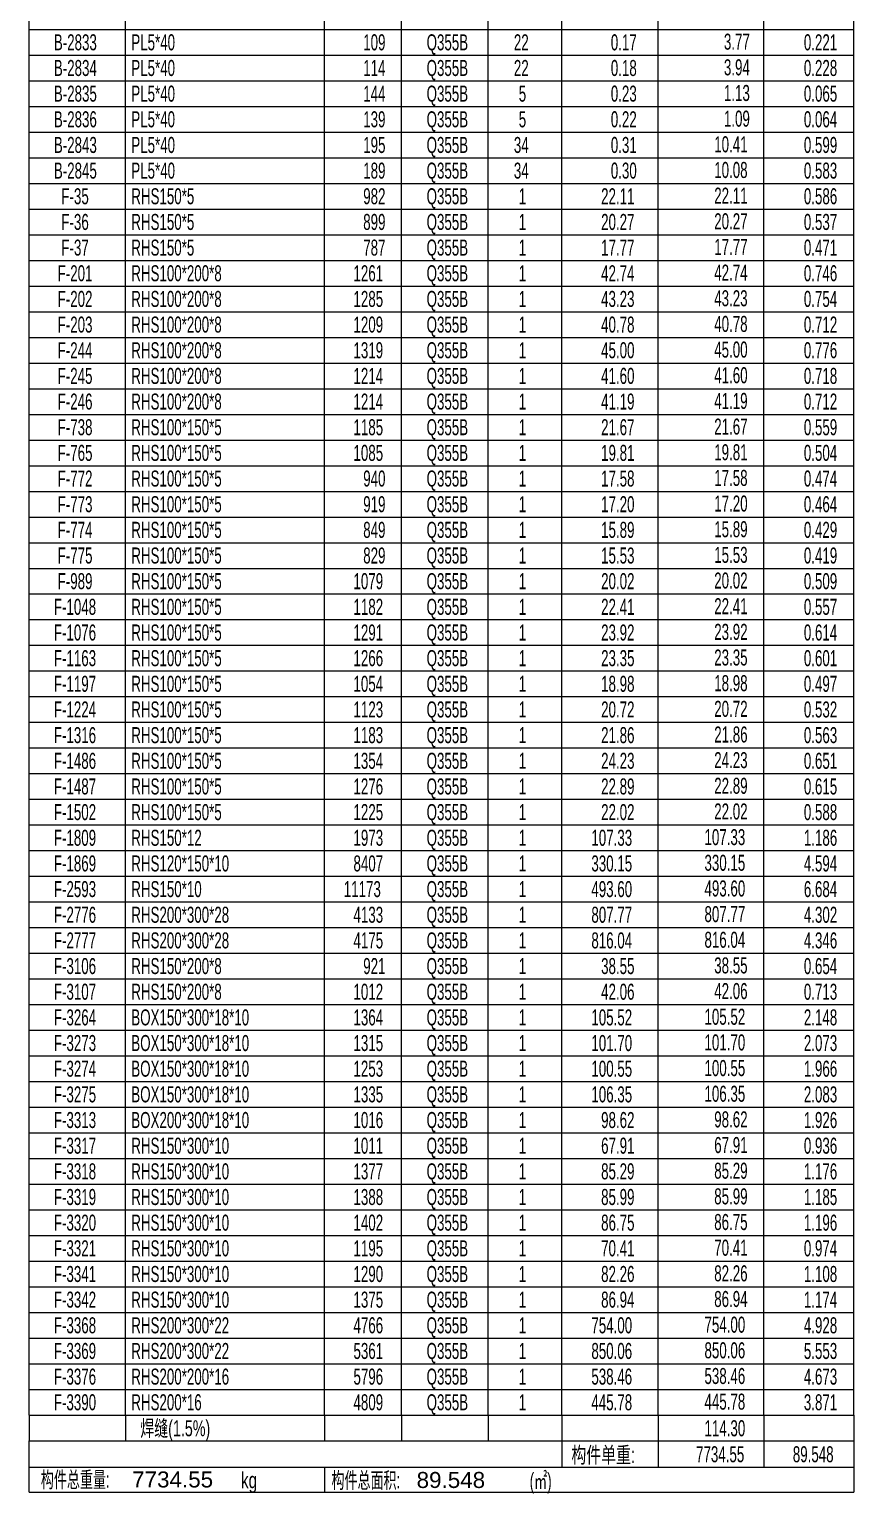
# Model space of a CAD drawing. Header units: millimetres. Extents: x 2835 to 3384, y 515 to 971.
# Drawn here: x 3037.8 to 3166.3, y 514.9 to 743.2 of the extents above; entities that cross this region are included whole.
import ezdxf

# ---------------------------------------------------------------- set-up
doc = ezdxf.new("R2010")
doc.units = ezdxf.units.MM
doc.linetypes.add('XKITLINE00', pattern=[0])
doc.layers.add('OtherObjectType', color=1, linetype='Continuous', lineweight=0)
doc.styles.add('romsim', font='arial.ttf')
doc.styles.get("Standard").update_dxf_attribs({"font": 'arial.ttf'})
doc.styles.add('宋体', font='arial.ttf')
doc.styles.add('新宋体', font='arial.ttf')

# ---------------------------------------------------------------- blocks, each defined once
blk = doc.blocks.new('table')
at = {"layer": 'OtherObjectType', "color": 7, "linetype": 'XKITLINE00', "lineweight": 0}
for p, q in [((0, -228), (0, -224)), ((15, -228), (15, -224)), ((46, -228), (46, -224)), ((58, -228), (58, -224)), ((71.5, -228), (71.5, -224)), ((83, -228), (83, -224)), ((98, -228), (98, -224)), ((114.5, -228), (114.5, -224)), ((128.5, -228), (128.5, -224)), ((0, -232), (0, -228)), ((0, -228), (128.5, -228)), ((0, -228), (128.5, -228)), ((15, -232), (15, -228)), ((46, -232), (46, -228)), ((58, -232), (58, -228)), ((71.5, -232), (71.5, -228)), ((83, -232), (83, -228)), ((98, -232), (98, -228)), ((114.5, -232), (114.5, -228)), ((128.5, -232), (128.5, -228)), ((0, -236), (0, -232)), ((0, -232), (128.5, -232)), ((0, -232), (128.5, -232)), ((15, -236), (15, -232)), ((46, -236), (46, -232)), ((58, -236), (58, -232)), ((71.5, -236), (71.5, -232)), ((83, -236), (83, -232)), ((98, -236), (98, -232)), ((114.5, -236), (114.5, -232)), ((128.5, -236), (128.5, -232)), ((0, -240), (0, -236)), ((0, -236), (128.5, -236)), ((0, -236), (128.5, -236)), ((15, -240), (15, -236)), ((46, -240), (46, -236)), ((58, -240), (58, -236)), ((71.5, -240), (71.5, -236)), ((83, -240), (83, -236)), ((98, -240), (98, -236)), ((114.5, -240), (114.5, -236)), ((128.5, -240), (128.5, -236)), ((0, -244), (0, -240)), ((0, -240), (128.5, -240)), ((0, -240), (128.5, -240)), ((15, -244), (15, -240)), ((46, -244), (46, -240)), ((58, -244), (58, -240)), ((71.5, -244), (71.5, -240)), ((83, -244), (83, -240)), ((98, -244), (98, -240)), ((114.5, -244), (114.5, -240)), ((128.5, -244), (128.5, -240)), ((0, -248), (0, -244)), ((0, -244), (128.5, -244)), ((0, -244), (128.5, -244)), ((15, -248), (15, -244)), ((46, -248), (46, -244)), ((58, -248), (58, -244)), ((71.5, -248), (71.5, -244)), ((83, -248), (83, -244)), ((98, -248), (98, -244)), ((114.5, -248), (114.5, -244)), ((128.5, -248), (128.5, -244)), ((0, -252), (0, -248)), ((0, -248), (128.5, -248)), ((0, -248), (128.5, -248)), ((15, -252), (15, -248)), ((46, -252), (46, -248)), ((58, -252), (58, -248)), ((71.5, -252), (71.5, -248)), ((83, -252), (83, -248)), ((98, -252), (98, -248)), ((114.5, -252), (114.5, -248)), ((128.5, -252), (128.5, -248)), ((0, -256), (0, -252)), ((0, -252), (128.5, -252)), ((0, -252), (128.5, -252)), ((15, -256), (15, -252)), ((46, -256), (46, -252)), ((58, -256), (58, -252)), ((71.5, -256), (71.5, -252)), ((83, -256), (83, -252)), ((98, -256), (98, -252)), ((114.5, -256), (114.5, -252)), ((128.5, -256), (128.5, -252)), ((0, -260), (0, -256)), ((0, -256), (128.5, -256)), ((0, -256), (128.5, -256)), ((15, -260), (15, -256)), ((46, -260), (46, -256)), ((58, -260), (58, -256)), ((71.5, -260), (71.5, -256)), ((83, -260), (83, -256)), ((98, -260), (98, -256)), ((114.5, -260), (114.5, -256)), ((128.5, -260), (128.5, -256)), ((0, -264), (0, -260)), ((0, -260), (128.5, -260)), ((0, -260), (128.5, -260)), ((15, -264), (15, -260)), ((46, -264), (46, -260)), ((58, -264), (58, -260)), ((71.5, -264), (71.5, -260)), ((83, -264), (83, -260)), ((98, -264), (98, -260)), ((114.5, -264), (114.5, -260)), ((128.5, -264), (128.5, -260)), ((0, -268), (0, -264)), ((0, -264), (128.5, -264)), ((0, -264), (128.5, -264)), ((15, -268), (15, -264)), ((46, -268), (46, -264)), ((58, -268), (58, -264)), ((71.5, -268), (71.5, -264)), ((83, -268), (83, -264)), ((98, -268), (98, -264)), ((114.5, -268), (114.5, -264)), ((128.5, -268), (128.5, -264)), ((0, -272), (0, -268)), ((0, -268), (128.5, -268)), ((0, -268), (128.5, -268)), ((15, -272), (15, -268)), ((46, -272), (46, -268)), ((58, -272), (58, -268)), ((71.5, -272), (71.5, -268)), ((83, -272), (83, -268)), ((98, -272), (98, -268)), ((114.5, -272), (114.5, -268)), ((128.5, -272), (128.5, -268)), ((0, -276), (0, -272)), ((0, -272), (128.5, -272)), ((0, -272), (128.5, -272)), ((15, -276), (15, -272)), ((46, -276), (46, -272)), ((58, -276), (58, -272)), ((71.5, -276), (71.5, -272)), ((83, -276), (83, -272)), ((98, -276), (98, -272)), ((114.5, -276), (114.5, -272)), ((128.5, -276), (128.5, -272)), ((0, -280), (0, -276)), ((0, -276), (128.5, -276)), ((0, -276), (128.5, -276)), ((15, -280), (15, -276)), ((46, -280), (46, -276)), ((58, -280), (58, -276)), ((71.5, -280), (71.5, -276)), ((83, -280), (83, -276)), ((98, -280), (98, -276)), ((114.5, -280), (114.5, -276)), ((128.5, -280), (128.5, -276)), ((0, -284), (0, -280)), ((0, -280), (128.5, -280)), ((0, -280), (128.5, -280)), ((15, -284), (15, -280)), ((46, -284), (46, -280)), ((58, -284), (58, -280)), ((71.5, -284), (71.5, -280)), ((83, -284), (83, -280)), ((98, -284), (98, -280)), ((114.5, -284), (114.5, -280)), ((128.5, -284), (128.5, -280)), ((0, -288), (0, -284)), ((0, -284), (128.5, -284)), ((0, -284), (128.5, -284)), ((15, -288), (15, -284)), ((46, -288), (46, -284)), ((58, -288), (58, -284)), ((71.5, -288), (71.5, -284)), ((83, -288), (83, -284)), ((98, -288), (98, -284)), ((114.5, -288), (114.5, -284)), ((128.5, -288), (128.5, -284)), ((0, -292), (0, -288)), ((0, -288), (128.5, -288)), ((0, -288), (128.5, -288)), ((15, -292), (15, -288)), ((46, -292), (46, -288)), ((58, -292), (58, -288)), ((71.5, -292), (71.5, -288)), ((83, -292), (83, -288)), ((98, -292), (98, -288)), ((114.5, -292), (114.5, -288)), ((128.5, -292), (128.5, -288)), ((0, -296), (0, -292)), ((0, -292), (128.5, -292)), ((0, -292), (128.5, -292)), ((15, -296), (15, -292)), ((46, -296), (46, -292)), ((58, -296), (58, -292)), ((71.5, -296), (71.5, -292)), ((83, -296), (83, -292)), ((98, -296), (98, -292)), ((114.5, -296), (114.5, -292)), ((128.5, -296), (128.5, -292)), ((0, -300), (0, -296)), ((0, -296), (128.5, -296)), ((0, -296), (128.5, -296)), ((15, -300), (15, -296)), ((46, -300), (46, -296)), ((58, -300), (58, -296)), ((71.5, -300), (71.5, -296)), ((83, -300), (83, -296)), ((98, -300), (98, -296)), ((114.5, -300), (114.5, -296)), ((128.5, -300), (128.5, -296)), ((0, -304), (0, -300)), ((0, -300), (128.5, -300)), ((0, -300), (128.5, -300)), ((15, -304), (15, -300)), ((46, -304), (46, -300)), ((58, -304), (58, -300)), ((71.5, -304), (71.5, -300)), ((83, -304), (83, -300)), ((98, -304), (98, -300)), ((114.5, -304), (114.5, -300)), ((128.5, -304), (128.5, -300)), ((0, -308), (0, -304)), ((0, -304), (128.5, -304)), ((0, -304), (128.5, -304)), ((15, -308), (15, -304)), ((46, -308), (46, -304)), ((58, -308), (58, -304)), ((71.5, -308), (71.5, -304)), ((83, -308), (83, -304)), ((98, -308), (98, -304)), ((114.5, -308), (114.5, -304)), ((128.5, -308), (128.5, -304)), ((0, -312), (0, -308)), ((0, -308), (128.5, -308)), ((0, -308), (128.5, -308)), ((15, -312), (15, -308)), ((46, -312), (46, -308)), ((58, -312), (58, -308)), ((71.5, -312), (71.5, -308)), ((83, -312), (83, -308)), ((98, -312), (98, -308)), ((114.5, -312), (114.5, -308)), ((128.5, -312), (128.5, -308)), ((0, -316), (0, -312)), ((0, -312), (128.5, -312)), ((0, -312), (128.5, -312)), ((15, -316), (15, -312)), ((46, -316), (46, -312)), ((58, -316), (58, -312)), ((71.5, -316), (71.5, -312)), ((83, -316), (83, -312)), ((98, -316), (98, -312)), ((114.5, -316), (114.5, -312)), ((128.5, -316), (128.5, -312)), ((0, -320), (0, -316)), ((0, -316), (128.5, -316)), ((0, -316), (128.5, -316)), ((15, -320), (15, -316)), ((46, -320), (46, -316)), ((58, -320), (58, -316)), ((71.5, -320), (71.5, -316)), ((83, -320), (83, -316)), ((98, -320), (98, -316)), ((114.5, -320), (114.5, -316)), ((128.5, -320), (128.5, -316)), ((0, -324), (0, -320)), ((0, -320), (128.5, -320)), ((0, -320), (128.5, -320)), ((15, -324), (15, -320)), ((46, -324), (46, -320)), ((58, -324), (58, -320)), ((71.5, -324), (71.5, -320)), ((83, -324), (83, -320)), ((98, -324), (98, -320)), ((114.5, -324), (114.5, -320)), ((128.5, -324), (128.5, -320)), ((0, -328), (0, -324)), ((0, -324), (128.5, -324)), ((0, -324), (128.5, -324)), ((15, -328), (15, -324)), ((46, -328), (46, -324)), ((58, -328), (58, -324)), ((71.5, -328), (71.5, -324)), ((83, -328), (83, -324)), ((98, -328), (98, -324)), ((114.5, -328), (114.5, -324)), ((128.5, -328), (128.5, -324)), ((0, -332), (0, -328)), ((0, -328), (128.5, -328)), ((0, -328), (128.5, -328)), ((15, -332), (15, -328)), ((46, -332), (46, -328)), ((58, -332), (58, -328)), ((71.5, -332), (71.5, -328)), ((83, -332), (83, -328)), ((98, -332), (98, -328)), ((114.5, -332), (114.5, -328)), ((128.5, -332), (128.5, -328)), ((0, -336), (0, -332)), ((0, -332), (128.5, -332)), ((0, -332), (128.5, -332)), ((15, -336), (15, -332)), ((46, -336), (46, -332)), ((58, -336), (58, -332)), ((71.5, -336), (71.5, -332)), ((83, -336), (83, -332)), ((98, -336), (98, -332)), ((114.5, -336), (114.5, -332)), ((128.5, -336), (128.5, -332)), ((0, -340), (0, -336)), ((0, -336), (128.5, -336)), ((0, -336), (128.5, -336)), ((15, -340), (15, -336)), ((46, -340), (46, -336)), ((58, -340), (58, -336)), ((71.5, -340), (71.5, -336)), ((83, -340), (83, -336)), ((98, -340), (98, -336)), ((114.5, -340), (114.5, -336)), ((128.5, -340), (128.5, -336)), ((0, -344), (0, -340)), ((0, -340), (128.5, -340)), ((0, -340), (128.5, -340)), ((15, -344), (15, -340)), ((46, -344), (46, -340)), ((58, -344), (58, -340)), ((71.5, -344), (71.5, -340)), ((83, -344), (83, -340)), ((98, -344), (98, -340)), ((114.5, -344), (114.5, -340)), ((128.5, -344), (128.5, -340)), ((0, -348), (0, -344)), ((0, -344), (128.5, -344)), ((0, -344), (128.5, -344)), ((15, -348), (15, -344)), ((46, -348), (46, -344)), ((58, -348), (58, -344)), ((71.5, -348), (71.5, -344)), ((83, -348), (83, -344)), ((98, -348), (98, -344)), ((114.5, -348), (114.5, -344)), ((128.5, -348), (128.5, -344)), ((0, -352), (0, -348)), ((0, -348), (128.5, -348)), ((0, -348), (128.5, -348)), ((15, -352), (15, -348)), ((46, -352), (46, -348)), ((58, -352), (58, -348)), ((71.5, -352), (71.5, -348)), ((83, -352), (83, -348)), ((98, -352), (98, -348)), ((114.5, -352), (114.5, -348)), ((128.5, -352), (128.5, -348)), ((0, -356), (0, -352)), ((0, -352), (128.5, -352)), ((0, -352), (128.5, -352)), ((15, -356), (15, -352)), ((46, -356), (46, -352)), ((58, -356), (58, -352)), ((71.5, -356), (71.5, -352)), ((83, -356), (83, -352)), ((98, -356), (98, -352)), ((114.5, -356), (114.5, -352)), ((128.5, -356), (128.5, -352)), ((0, -360), (0, -356)), ((0, -356), (128.5, -356)), ((0, -356), (128.5, -356)), ((15, -360), (15, -356)), ((46, -360), (46, -356)), ((58, -360), (58, -356)), ((71.5, -360), (71.5, -356)), ((83, -360), (83, -356)), ((98, -360), (98, -356)), ((114.5, -360), (114.5, -356)), ((128.5, -360), (128.5, -356)), ((0, -364), (0, -360)), ((0, -360), (128.5, -360)), ((0, -360), (128.5, -360)), ((15, -364), (15, -360)), ((46, -364), (46, -360)), ((58, -364), (58, -360)), ((71.5, -364), (71.5, -360)), ((83, -364), (83, -360)), ((98, -364), (98, -360)), ((114.5, -364), (114.5, -360)), ((128.5, -364), (128.5, -360)), ((0, -368), (0, -364)), ((0, -364), (128.5, -364)), ((0, -364), (128.5, -364)), ((15, -368), (15, -364)), ((46, -368), (46, -364)), ((58, -368), (58, -364)), ((71.5, -368), (71.5, -364)), ((83, -368), (83, -364)), ((98, -368), (98, -364)), ((114.5, -368), (114.5, -364)), ((128.5, -368), (128.5, -364)), ((0, -372), (0, -368)), ((0, -368), (128.5, -368)), ((0, -368), (128.5, -368)), ((15, -372), (15, -368)), ((46, -372), (46, -368)), ((58, -372), (58, -368)), ((71.5, -372), (71.5, -368)), ((83, -372), (83, -368)), ((98, -372), (98, -368)), ((114.5, -372), (114.5, -368)), ((128.5, -372), (128.5, -368)), ((0, -376), (0, -372)), ((0, -372), (128.5, -372)), ((0, -372), (128.5, -372)), ((15, -376), (15, -372)), ((46, -376), (46, -372)), ((58, -376), (58, -372)), ((71.5, -376), (71.5, -372)), ((83, -376), (83, -372)), ((98, -376), (98, -372)), ((114.5, -376), (114.5, -372)), ((128.5, -376), (128.5, -372)), ((0, -380), (0, -376)), ((0, -376), (128.5, -376)), ((0, -376), (128.5, -376)), ((15, -380), (15, -376)), ((46, -380), (46, -376)), ((58, -380), (58, -376)), ((71.5, -380), (71.5, -376)), ((83, -380), (83, -376)), ((98, -380), (98, -376)), ((114.5, -380), (114.5, -376)), ((128.5, -380), (128.5, -376)), ((0, -384), (0, -380)), ((0, -380), (128.5, -380)), ((0, -380), (128.5, -380)), ((15, -384), (15, -380)), ((46, -384), (46, -380)), ((58, -384), (58, -380)), ((71.5, -384), (71.5, -380)), ((83, -384), (83, -380)), ((98, -384), (98, -380)), ((114.5, -384), (114.5, -380)), ((128.5, -384), (128.5, -380)), ((0, -388), (0, -384)), ((0, -384), (128.5, -384)), ((0, -384), (128.5, -384)), ((15, -388), (15, -384)), ((46, -388), (46, -384)), ((58, -388), (58, -384)), ((71.5, -388), (71.5, -384)), ((83, -388), (83, -384)), ((98, -388), (98, -384)), ((114.5, -388), (114.5, -384)), ((128.5, -388), (128.5, -384)), ((0, -392), (0, -388)), ((0, -388), (128.5, -388)), ((0, -388), (128.5, -388)), ((15, -392), (15, -388)), ((46, -392), (46, -388)), ((58, -392), (58, -388)), ((71.5, -392), (71.5, -388)), ((83, -392), (83, -388)), ((98, -392), (98, -388)), ((114.5, -392), (114.5, -388)), ((128.5, -392), (128.5, -388)), ((0, -396), (0, -392)), ((0, -392), (128.5, -392)), ((0, -392), (128.5, -392)), ((15, -396), (15, -392)), ((46, -396), (46, -392)), ((58, -396), (58, -392)), ((71.5, -396), (71.5, -392)), ((83, -396), (83, -392)), ((98, -396), (98, -392)), ((114.5, -396), (114.5, -392)), ((128.5, -396), (128.5, -392)), ((0, -400), (0, -396)), ((0, -396), (128.5, -396)), ((0, -396), (128.5, -396)), ((15, -400), (15, -396)), ((46, -400), (46, -396)), ((58, -400), (58, -396)), ((71.5, -400), (71.5, -396)), ((83, -400), (83, -396)), ((98, -400), (98, -396)), ((114.5, -400), (114.5, -396)), ((128.5, -400), (128.5, -396)), ((0, -404), (0, -400)), ((0, -400), (128.5, -400)), ((0, -400), (128.5, -400)), ((15, -404), (15, -400)), ((46, -404), (46, -400)), ((58, -404), (58, -400)), ((71.5, -404), (71.5, -400)), ((83, -404), (83, -400)), ((98, -404), (98, -400)), ((114.5, -404), (114.5, -400)), ((128.5, -404), (128.5, -400)), ((0, -408), (0, -404)), ((0, -404), (128.5, -404)), ((0, -404), (128.5, -404)), ((15, -408), (15, -404)), ((46, -408), (46, -404)), ((58, -408), (58, -404)), ((71.5, -408), (71.5, -404)), ((83, -408), (83, -404)), ((98, -408), (98, -404)), ((114.5, -408), (114.5, -404)), ((128.5, -408), (128.5, -404)), ((0, -412), (0, -408)), ((0, -408), (128.5, -408)), ((0, -408), (128.5, -408)), ((15, -412), (15, -408)), ((46, -412), (46, -408)), ((58, -412), (58, -408)), ((71.5, -412), (71.5, -408)), ((83, -412), (83, -408)), ((98, -412), (98, -408)), ((114.5, -412), (114.5, -408)), ((128.5, -412), (128.5, -408)), ((0, -416), (0, -412)), ((0, -412), (128.5, -412)), ((0, -412), (128.5, -412)), ((15, -416), (15, -412)), ((46, -416), (46, -412)), ((58, -416), (58, -412)), ((71.5, -416), (71.5, -412)), ((83, -416), (83, -412)), ((98, -416), (98, -412)), ((114.5, -416), (114.5, -412)), ((128.5, -416), (128.5, -412)), ((0, -420), (0, -416)), ((0, -416), (128.5, -416)), ((0, -416), (128.5, -416)), ((15, -420), (15, -416)), ((46, -420), (46, -416)), ((58, -420), (58, -416)), ((71.5, -420), (71.5, -416)), ((83, -420), (83, -416)), ((98, -420), (98, -416)), ((114.5, -420), (114.5, -416)), ((128.5, -420), (128.5, -416)), ((0, -424), (0, -420)), ((0, -420), (128.5, -420)), ((0, -420), (128.5, -420)), ((15, -424), (15, -420)), ((46, -424), (46, -420)), ((58, -424), (58, -420)), ((71.5, -424), (71.5, -420)), ((83, -424), (83, -420)), ((98, -424), (98, -420)), ((114.5, -424), (114.5, -420)), ((128.5, -424), (128.5, -420)), ((0, -428), (0, -424)), ((0, -424), (128.5, -424)), ((0, -424), (128.5, -424)), ((15, -428), (15, -424)), ((46, -428), (46, -424)), ((58, -428), (58, -424)), ((71.5, -428), (71.5, -424)), ((83, -428), (83, -424)), ((98, -428), (98, -424)), ((114.5, -428), (114.5, -424)), ((128.5, -428), (128.5, -424)), ((0, -432), (0, -428)), ((0, -428), (128.5, -428)), ((0, -428), (128.5, -428)), ((15, -432), (15, -428)), ((46, -432), (46, -428)), ((58, -432), (58, -428)), ((71.5, -432), (71.5, -428)), ((83, -432), (83, -428)), ((98, -432), (98, -428)), ((114.5, -432), (114.5, -428)), ((128.5, -432), (128.5, -428)), ((0, -436), (0, -432)), ((0, -432), (128.5, -432)), ((0, -432), (128.5, -432)), ((15, -436), (15, -432)), ((46, -436), (46, -432)), ((58, -436), (58, -432)), ((71.5, -436), (71.5, -432)), ((83, -436), (83, -432)), ((98, -436), (98, -432)), ((114.5, -436), (114.5, -432)), ((128.5, -436), (128.5, -432)), ((0, -440), (0, -436)), ((0, -436), (128.5, -436)), ((0, -436), (128.5, -436)), ((15, -440), (15, -436)), ((46, -440), (46, -436)), ((58, -440), (58, -436)), ((71.5, -440), (71.5, -436)), ((83, -440), (83, -436)), ((98, -440), (98, -436)), ((114.5, -440), (114.5, -436)), ((128.5, -440), (128.5, -436)), ((0, -444), (0, -440)), ((0, -440), (128.5, -440)), ((0, -440), (128.5, -440)), ((15, -444), (15, -440)), ((46, -444), (46, -440)), ((58, -444), (58, -440)), ((71.5, -444), (71.5, -440)), ((83, -444), (83, -440)), ((98, -444), (98, -440)), ((114.5, -444), (114.5, -440)), ((128.5, -444), (128.5, -440)), ((0, -444), (0, -448)), ((0, -444), (128.5, -444)), ((15, -444), (15, -448)), ((46, -444), (46, -448)), ((58, -444), (58, -448)), ((71.5, -444), (71.5, -448)), ((83, -444), (83, -448)), ((98, -444), (98, -448)), ((114.5, -444), (114.5, -448)), ((128.5, -444), (128.5, -448)), ((0, -456), (0, -448)), ((0.1, -448), (128.5, -448)), ((83, -448.1), (83, -452.1)), ((98, -448.1), (98, -452.1)), ((114.5, -448.1), (114.5, -452.1)), ((128.5, -448), (128.5, -456)), ((0, -452.1), (128.5, -452.1)), ((46, -452.1), (46, -456)), ((0, -456), (128.5, -456))]:
    blk.add_line(p, q, dxfattribs=at)
for tag, p in [('总重量', (16.03, -455.28)), ('总面积', (60.37, -455.36))]:
    blk.add_attdef(tag, p, '', height=2.5)
at = {"layer": 'OtherObjectType', "color": 7}
for s, style, width, p in [('B-2833', '新宋体', 0.595, (3.83, -231.25)), ('PL5*40', '宋体', 0.595, (15.9, -231.25)), ('109', 'romsim', 0.595, (52.05, -231.25)), ('Q355B', '宋体', 0.595, (61.93, -231.25)), ('22', 'romsim', 0.595, (75.53, -231.25)), ('0.17', 'romsim', 0.595, (90.64, -231.25)), ('3.77', 'romsim', 0.595, (108.27, -231.15)), ('0.221', 'romsim', 0.595, (120.73, -231.25)), ('B-2834', '新宋体', 0.595, (3.83, -235.25)), ('PL5*40', '宋体', 0.595, (15.9, -235.25)), ('114', 'romsim', 0.595, (52.05, -235.25)), ('Q355B', '宋体', 0.595, (61.93, -235.25)), ('22', 'romsim', 0.595, (75.53, -235.25)), ('0.18', 'romsim', 0.595, (90.64, -235.25)), ('3.94', 'romsim', 0.595, (108.27, -235.15)), ('0.228', 'romsim', 0.595, (120.73, -235.25)), ('B-2835', '新宋体', 0.595, (3.83, -239.25)), ('PL5*40', '宋体', 0.595, (15.9, -239.25)), ('144', 'romsim', 0.595, (52.05, -239.25)), ('Q355B', '宋体', 0.595, (61.93, -239.25)), ('5', 'romsim', 0.595, (76.29, -239.25)), ('0.23', 'romsim', 0.595, (90.64, -239.25)), ('1.13', 'romsim', 0.595, (108.27, -239.15)), ('0.065', 'romsim', 0.595, (120.73, -239.25)), ('B-2836', '新宋体', 0.595, (3.83, -243.25)), ('PL5*40', '宋体', 0.595, (15.9, -243.25)), ('139', 'romsim', 0.595, (52.05, -243.25)), ('Q355B', '宋体', 0.595, (61.93, -243.25)), ('5', 'romsim', 0.595, (76.29, -243.25)), ('0.22', 'romsim', 0.595, (90.64, -243.25)), ('1.09', 'romsim', 0.595, (108.27, -243.15)), ('0.064', 'romsim', 0.595, (120.73, -243.25)), ('B-2843', '新宋体', 0.595, (3.83, -247.25)), ('PL5*40', '宋体', 0.595, (15.9, -247.25)), ('195', 'romsim', 0.595, (52.05, -247.25)), ('Q355B', '宋体', 0.595, (61.93, -247.25)), ('34', 'romsim', 0.595, (75.53, -247.25)), ('0.31', 'romsim', 0.595, (90.64, -247.25)), ('10.41', 'romsim', 0.595, (106.76, -247.15)), ('0.599', 'romsim', 0.595, (120.73, -247.25)), ('B-2845', '新宋体', 0.595, (3.83, -251.25)), ('PL5*40', '宋体', 0.595, (15.9, -251.25)), ('189', 'romsim', 0.595, (52.05, -251.25)), ('Q355B', '宋体', 0.595, (61.93, -251.25)), ('34', 'romsim', 0.595, (75.53, -251.25)), ('0.30', 'romsim', 0.595, (90.64, -251.25)), ('10.08', 'romsim', 0.595, (106.76, -251.15)), ('0.583', 'romsim', 0.595, (120.73, -251.25)), ('F-35', '新宋体', 0.595, (5, -255.25)), ('RHS150*5', '宋体', 0.595, (15.9, -255.25)), ('982', 'romsim', 0.595, (52.05, -255.25)), ('Q355B', '宋体', 0.595, (61.93, -255.25)), ('1', 'romsim', 0.595, (76.29, -255.25)), ('22.11', 'romsim', 0.595, (89.13, -255.25)), ('22.11', 'romsim', 0.595, (106.76, -255.15)), ('0.586', 'romsim', 0.595, (120.73, -255.25)), ('F-36', '新宋体', 0.595, (5, -259.25)), ('RHS150*5', '宋体', 0.595, (15.9, -259.25)), ('899', 'romsim', 0.595, (52.05, -259.25)), ('Q355B', '宋体', 0.595, (61.93, -259.25)), ('1', 'romsim', 0.595, (76.29, -259.25)), ('20.27', 'romsim', 0.595, (89.13, -259.25)), ('20.27', 'romsim', 0.595, (106.76, -259.15)), ('0.537', 'romsim', 0.595, (120.73, -259.25)), ('F-37', '新宋体', 0.595, (5, -263.25)), ('RHS150*5', '宋体', 0.595, (15.9, -263.25)), ('787', 'romsim', 0.595, (52.05, -263.25)), ('Q355B', '宋体', 0.595, (61.93, -263.25)), ('1', 'romsim', 0.595, (76.29, -263.25)), ('17.77', 'romsim', 0.595, (89.13, -263.25)), ('17.77', 'romsim', 0.595, (106.76, -263.15)), ('0.471', 'romsim', 0.595, (120.73, -263.25)), ('F-201', '新宋体', 0.595, (4.42, -267.25)), ('RHS100*200*8', '宋体', 0.595, (15.9, -267.25)), ('1261', 'romsim', 0.595, (50.53, -267.25)), ('Q355B', '宋体', 0.595, (61.93, -267.25)), ('1', 'romsim', 0.595, (76.29, -267.25)), ('42.74', 'romsim', 0.595, (89.13, -267.25)), ('42.74', 'romsim', 0.595, (106.76, -267.15)), ('0.746', 'romsim', 0.595, (120.73, -267.25)), ('F-202', '新宋体', 0.595, (4.42, -271.25)), ('RHS100*200*8', '宋体', 0.595, (15.9, -271.25)), ('1285', 'romsim', 0.595, (50.53, -271.25)), ('Q355B', '宋体', 0.595, (61.93, -271.25)), ('1', 'romsim', 0.595, (76.29, -271.25)), ('43.23', 'romsim', 0.595, (89.13, -271.25)), ('43.23', 'romsim', 0.595, (106.76, -271.15)), ('0.754', 'romsim', 0.595, (120.73, -271.25)), ('F-203', '新宋体', 0.595, (4.42, -275.25)), ('RHS100*200*8', '宋体', 0.595, (15.9, -275.25)), ('1209', 'romsim', 0.595, (50.53, -275.25)), ('Q355B', '宋体', 0.595, (61.93, -275.25)), ('1', 'romsim', 0.595, (76.29, -275.25)), ('40.78', 'romsim', 0.595, (89.13, -275.25)), ('40.78', 'romsim', 0.595, (106.76, -275.15)), ('0.712', 'romsim', 0.595, (120.73, -275.25)), ('F-244', '新宋体', 0.595, (4.42, -279.25)), ('RHS100*200*8', '宋体', 0.595, (15.9, -279.25)), ('1319', 'romsim', 0.595, (50.53, -279.25)), ('Q355B', '宋体', 0.595, (61.93, -279.25)), ('1', 'romsim', 0.595, (76.29, -279.25)), ('45.00', 'romsim', 0.595, (89.13, -279.25)), ('45.00', 'romsim', 0.595, (106.76, -279.15)), ('0.776', 'romsim', 0.595, (120.73, -279.25)), ('F-245', '新宋体', 0.595, (4.42, -283.25)), ('RHS100*200*8', '宋体', 0.595, (15.9, -283.25)), ('1214', 'romsim', 0.595, (50.53, -283.25)), ('Q355B', '宋体', 0.595, (61.93, -283.25)), ('1', 'romsim', 0.595, (76.29, -283.25)), ('41.60', 'romsim', 0.595, (89.13, -283.25)), ('41.60', 'romsim', 0.595, (106.76, -283.15)), ('0.718', 'romsim', 0.595, (120.73, -283.25)), ('F-246', '新宋体', 0.595, (4.42, -287.25)), ('RHS100*200*8', '宋体', 0.595, (15.9, -287.25)), ('1214', 'romsim', 0.595, (50.53, -287.25)), ('Q355B', '宋体', 0.595, (61.93, -287.25)), ('1', 'romsim', 0.595, (76.29, -287.25)), ('41.19', 'romsim', 0.595, (89.13, -287.25)), ('41.19', 'romsim', 0.595, (106.76, -287.15)), ('0.712', 'romsim', 0.595, (120.73, -287.25)), ('F-738', '新宋体', 0.595, (4.42, -291.25)), ('RHS100*150*5', '宋体', 0.595, (15.9, -291.25)), ('1185', 'romsim', 0.595, (50.53, -291.25)), ('Q355B', '宋体', 0.595, (61.93, -291.25)), ('1', 'romsim', 0.595, (76.29, -291.25)), ('21.67', 'romsim', 0.595, (89.13, -291.25)), ('21.67', 'romsim', 0.595, (106.76, -291.15)), ('0.559', 'romsim', 0.595, (120.73, -291.25)), ('F-765', '新宋体', 0.595, (4.42, -295.25)), ('RHS100*150*5', '宋体', 0.595, (15.9, -295.25)), ('1085', 'romsim', 0.595, (50.53, -295.25)), ('Q355B', '宋体', 0.595, (61.93, -295.25)), ('1', 'romsim', 0.595, (76.29, -295.25)), ('19.81', 'romsim', 0.595, (89.13, -295.25)), ('19.81', 'romsim', 0.595, (106.76, -295.15)), ('0.504', 'romsim', 0.595, (120.73, -295.25)), ('F-772', '新宋体', 0.595, (4.42, -299.25)), ('RHS100*150*5', '宋体', 0.595, (15.9, -299.25)), ('940', 'romsim', 0.595, (52.05, -299.25)), ('Q355B', '宋体', 0.595, (61.93, -299.25)), ('1', 'romsim', 0.595, (76.29, -299.25)), ('17.58', 'romsim', 0.595, (89.13, -299.25)), ('17.58', 'romsim', 0.595, (106.76, -299.15)), ('0.474', 'romsim', 0.595, (120.73, -299.25)), ('F-773', '新宋体', 0.595, (4.42, -303.25)), ('RHS100*150*5', '宋体', 0.595, (15.9, -303.25)), ('919', 'romsim', 0.595, (52.05, -303.25)), ('Q355B', '宋体', 0.595, (61.93, -303.25)), ('1', 'romsim', 0.595, (76.29, -303.25)), ('17.20', 'romsim', 0.595, (89.13, -303.25)), ('17.20', 'romsim', 0.595, (106.76, -303.15)), ('0.464', 'romsim', 0.595, (120.73, -303.25)), ('F-774', '新宋体', 0.595, (4.42, -307.25)), ('RHS100*150*5', '宋体', 0.595, (15.9, -307.25)), ('849', 'romsim', 0.595, (52.05, -307.25)), ('Q355B', '宋体', 0.595, (61.93, -307.25)), ('1', 'romsim', 0.595, (76.29, -307.25)), ('15.89', 'romsim', 0.595, (89.13, -307.25)), ('15.89', 'romsim', 0.595, (106.76, -307.15)), ('0.429', 'romsim', 0.595, (120.73, -307.25)), ('F-775', '新宋体', 0.595, (4.42, -311.25)), ('RHS100*150*5', '宋体', 0.595, (15.9, -311.25)), ('829', 'romsim', 0.595, (52.05, -311.25)), ('Q355B', '宋体', 0.595, (61.93, -311.25)), ('1', 'romsim', 0.595, (76.29, -311.25)), ('15.53', 'romsim', 0.595, (89.13, -311.25)), ('15.53', 'romsim', 0.595, (106.76, -311.15)), ('0.419', 'romsim', 0.595, (120.73, -311.25)), ('F-989', '新宋体', 0.595, (4.42, -315.25)), ('RHS100*150*5', '宋体', 0.595, (15.9, -315.25)), ('1079', 'romsim', 0.595, (50.53, -315.25)), ('Q355B', '宋体', 0.595, (61.93, -315.25)), ('20.02', 'romsim', 0.595, (89.13, -315.25)), ('20.02', 'romsim', 0.595, (106.76, -315.15)), ('0.509', 'romsim', 0.595, (120.73, -315.25)), ('1', 'romsim', 0.595, (76.29, -315.25)), ('F-1048', '新宋体', 0.595, (3.83, -319.25)), ('RHS100*150*5', '宋体', 0.595, (15.9, -319.25)), ('1182', 'romsim', 0.595, (50.53, -319.25)), ('Q355B', '宋体', 0.595, (61.93, -319.25)), ('1', 'romsim', 0.595, (76.29, -319.25)), ('22.41', 'romsim', 0.595, (89.13, -319.25)), ('22.41', 'romsim', 0.595, (106.76, -319.15)), ('0.557', 'romsim', 0.595, (120.73, -319.25)), ('F-1076', '新宋体', 0.595, (3.83, -323.25)), ('RHS100*150*5', '宋体', 0.595, (15.9, -323.25)), ('1291', 'romsim', 0.595, (50.53, -323.25)), ('Q355B', '宋体', 0.595, (61.93, -323.25)), ('1', 'romsim', 0.595, (76.29, -323.25)), ('23.92', 'romsim', 0.595, (89.13, -323.25)), ('23.92', 'romsim', 0.595, (106.76, -323.15)), ('0.614', 'romsim', 0.595, (120.73, -323.25)), ('F-1163', '新宋体', 0.595, (3.83, -327.25)), ('RHS100*150*5', '宋体', 0.595, (15.9, -327.25)), ('1266', 'romsim', 0.595, (50.53, -327.25)), ('Q355B', '宋体', 0.595, (61.93, -327.25)), ('1', 'romsim', 0.595, (76.29, -327.25)), ('23.35', 'romsim', 0.595, (89.13, -327.25)), ('23.35', 'romsim', 0.595, (106.76, -327.15)), ('0.601', 'romsim', 0.595, (120.73, -327.25)), ('F-1197', '新宋体', 0.595, (3.83, -331.25)), ('RHS100*150*5', '宋体', 0.595, (15.9, -331.25)), ('1054', 'romsim', 0.595, (50.53, -331.25)), ('Q355B', '宋体', 0.595, (61.93, -331.25)), ('18.98', 'romsim', 0.595, (89.13, -331.25)), ('18.98', 'romsim', 0.595, (106.76, -331.15)), ('0.497', 'romsim', 0.595, (120.73, -331.25)), ('1', 'romsim', 0.595, (76.29, -331.25)), ('F-1224', '新宋体', 0.595, (3.83, -335.25)), ('RHS100*150*5', '宋体', 0.595, (15.9, -335.25)), ('1123', 'romsim', 0.595, (50.53, -335.25)), ('Q355B', '宋体', 0.595, (61.93, -335.25)), ('1', 'romsim', 0.595, (76.29, -335.25)), ('20.72', 'romsim', 0.595, (89.13, -335.25)), ('20.72', 'romsim', 0.595, (106.76, -335.15)), ('0.532', 'romsim', 0.595, (120.73, -335.25)), ('F-1316', '新宋体', 0.595, (3.83, -339.25)), ('RHS100*150*5', '宋体', 0.595, (15.9, -339.25)), ('1183', 'romsim', 0.595, (50.53, -339.25)), ('Q355B', '宋体', 0.595, (61.93, -339.25)), ('1', 'romsim', 0.595, (76.29, -339.25)), ('21.86', 'romsim', 0.595, (89.13, -339.25)), ('21.86', 'romsim', 0.595, (106.76, -339.15)), ('0.563', 'romsim', 0.595, (120.73, -339.25)), ('F-1486', '新宋体', 0.595, (3.83, -343.25)), ('RHS100*150*5', '宋体', 0.595, (15.9, -343.25)), ('1354', 'romsim', 0.595, (50.53, -343.25)), ('Q355B', '宋体', 0.595, (61.93, -343.25)), ('1', 'romsim', 0.595, (76.29, -343.25)), ('24.23', 'romsim', 0.595, (89.13, -343.25)), ('24.23', 'romsim', 0.595, (106.76, -343.15)), ('0.651', 'romsim', 0.595, (120.73, -343.25)), ('22.89', 'romsim', 0.595, (106.76, -347.15)), ('F-1487', '新宋体', 0.595, (3.83, -347.25)), ('RHS100*150*5', '宋体', 0.595, (15.9, -347.25)), ('1276', 'romsim', 0.595, (50.53, -347.25)), ('Q355B', '宋体', 0.595, (61.93, -347.25)), ('1', 'romsim', 0.595, (76.29, -347.25)), ('22.89', 'romsim', 0.595, (89.13, -347.25)), ('0.615', 'romsim', 0.595, (120.73, -347.25)), ('F-1502', '新宋体', 0.595, (3.83, -351.25)), ('RHS100*150*5', '宋体', 0.595, (15.9, -351.25)), ('1225', 'romsim', 0.595, (50.53, -351.25)), ('Q355B', '宋体', 0.595, (61.93, -351.25)), ('1', 'romsim', 0.595, (76.29, -351.25)), ('22.02', 'romsim', 0.595, (89.13, -351.25)), ('22.02', 'romsim', 0.595, (106.76, -351.15)), ('0.588', 'romsim', 0.595, (120.73, -351.25)), ('F-1809', '新宋体', 0.595, (3.83, -355.25)), ('RHS150*12', '宋体', 0.595, (15.9, -355.25)), ('1973', 'romsim', 0.595, (50.53, -355.25)), ('Q355B', '宋体', 0.595, (61.93, -355.25)), ('1', 'romsim', 0.595, (76.29, -355.25)), ('107.33', 'romsim', 0.595, (87.61, -355.25)), ('107.33', 'romsim', 0.595, (105.24, -355.15)), ('1.186', 'romsim', 0.595, (120.73, -355.25)), ('F-1869', '新宋体', 0.595, (3.83, -359.25)), ('RHS120*150*10', '宋体', 0.595, (15.9, -359.25)), ('8407', 'romsim', 0.595, (50.53, -359.25)), ('Q355B', '宋体', 0.595, (61.93, -359.25)), ('1', 'romsim', 0.595, (76.29, -359.25)), ('330.15', 'romsim', 0.595, (87.61, -359.25)), ('330.15', 'romsim', 0.595, (105.24, -359.15)), ('4.594', 'romsim', 0.595, (120.73, -359.25)), ('493.60', 'romsim', 0.595, (105.24, -363.15)), ('F-2593', '新宋体', 0.595, (3.83, -363.25)), ('RHS150*10', '宋体', 0.595, (15.9, -363.25)), ('11173', 'romsim', 0.595, (49.02, -363.25)), ('Q355B', '宋体', 0.595, (61.93, -363.25)), ('1', 'romsim', 0.595, (76.29, -363.25)), ('493.60', 'romsim', 0.595, (87.61, -363.25)), ('6.684', 'romsim', 0.595, (120.73, -363.25)), ('F-2776', '新宋体', 0.595, (3.83, -367.25)), ('RHS200*300*28', '宋体', 0.595, (15.9, -367.25)), ('4133', 'romsim', 0.595, (50.53, -367.25)), ('Q355B', '宋体', 0.595, (61.93, -367.25)), ('1', 'romsim', 0.595, (76.29, -367.25)), ('807.77', 'romsim', 0.595, (87.61, -367.25)), ('807.77', 'romsim', 0.595, (105.24, -367.15)), ('4.302', 'romsim', 0.595, (120.73, -367.25)), ('F-2777', '新宋体', 0.595, (3.83, -371.25)), ('RHS200*300*28', '宋体', 0.595, (15.9, -371.25)), ('4175', 'romsim', 0.595, (50.53, -371.25)), ('Q355B', '宋体', 0.595, (61.93, -371.25)), ('1', 'romsim', 0.595, (76.29, -371.25)), ('816.04', 'romsim', 0.595, (87.61, -371.25)), ('816.04', 'romsim', 0.595, (105.24, -371.15)), ('4.346', 'romsim', 0.595, (120.73, -371.25)), ('F-3106', '新宋体', 0.595, (3.83, -375.25)), ('RHS150*200*8', '宋体', 0.595, (15.9, -375.25)), ('921', 'romsim', 0.595, (52.05, -375.25)), ('Q355B', '宋体', 0.595, (61.93, -375.25)), ('1', 'romsim', 0.595, (76.29, -375.25)), ('38.55', 'romsim', 0.595, (89.13, -375.25)), ('38.55', 'romsim', 0.595, (106.76, -375.15)), ('0.654', 'romsim', 0.595, (120.73, -375.25)), ('42.06', 'romsim', 0.595, (106.76, -379.15)), ('F-3107', '新宋体', 0.595, (3.83, -379.25)), ('RHS150*200*8', '宋体', 0.595, (15.9, -379.25)), ('1012', 'romsim', 0.595, (50.53, -379.25)), ('Q355B', '宋体', 0.595, (61.93, -379.25)), ('1', 'romsim', 0.595, (76.29, -379.25)), ('42.06', 'romsim', 0.595, (89.13, -379.25)), ('0.713', 'romsim', 0.595, (120.73, -379.25)), ('F-3264', '新宋体', 0.595, (3.83, -383.25)), ('BOX150*300*18*10', '宋体', 0.595, (15.9, -383.25)), ('1364', 'romsim', 0.595, (50.53, -383.25)), ('Q355B', '宋体', 0.595, (61.93, -383.25)), ('1', 'romsim', 0.595, (76.29, -383.25)), ('105.52', 'romsim', 0.595, (87.61, -383.25)), ('105.52', 'romsim', 0.595, (105.24, -383.15)), ('2.148', 'romsim', 0.595, (120.73, -383.25)), ('F-3273', '新宋体', 0.595, (3.83, -387.25)), ('BOX150*300*18*10', '宋体', 0.595, (15.9, -387.25)), ('1315', 'romsim', 0.595, (50.53, -387.25)), ('Q355B', '宋体', 0.595, (61.93, -387.25)), ('1', 'romsim', 0.595, (76.29, -387.25)), ('101.70', 'romsim', 0.595, (87.61, -387.25)), ('101.70', 'romsim', 0.595, (105.24, -387.15)), ('2.073', 'romsim', 0.595, (120.73, -387.25)), ('F-3274', '新宋体', 0.595, (3.83, -391.25)), ('BOX150*300*18*10', '宋体', 0.595, (15.9, -391.25)), ('1253', 'romsim', 0.595, (50.53, -391.25)), ('Q355B', '宋体', 0.595, (61.93, -391.25)), ('1', 'romsim', 0.595, (76.29, -391.25)), ('100.55', 'romsim', 0.595, (87.61, -391.25)), ('100.55', 'romsim', 0.595, (105.24, -391.15)), ('1.966', 'romsim', 0.595, (120.73, -391.25)), ('106.35', 'romsim', 0.595, (105.24, -395.15)), ('F-3275', '新宋体', 0.595, (3.83, -395.25)), ('BOX150*300*18*10', '宋体', 0.595, (15.9, -395.25)), ('1335', 'romsim', 0.595, (50.53, -395.25)), ('Q355B', '宋体', 0.595, (61.93, -395.25)), ('1', 'romsim', 0.595, (76.29, -395.25)), ('106.35', 'romsim', 0.595, (87.61, -395.25)), ('2.083', 'romsim', 0.595, (120.73, -395.25)), ('F-3313', '新宋体', 0.595, (3.83, -399.25)), ('BOX200*300*18*10', '宋体', 0.595, (15.9, -399.25)), ('1016', 'romsim', 0.595, (50.53, -399.25)), ('Q355B', '宋体', 0.595, (61.93, -399.25)), ('1', 'romsim', 0.595, (76.29, -399.25)), ('98.62', 'romsim', 0.595, (89.13, -399.25)), ('98.62', 'romsim', 0.595, (106.76, -399.15)), ('1.926', 'romsim', 0.595, (120.73, -399.25)), ('F-3317', '新宋体', 0.595, (3.83, -403.25)), ('RHS150*300*10', '宋体', 0.595, (15.9, -403.25)), ('1011', 'romsim', 0.595, (50.53, -403.25)), ('Q355B', '宋体', 0.595, (61.93, -403.25)), ('1', 'romsim', 0.595, (76.29, -403.25)), ('67.91', 'romsim', 0.595, (89.13, -403.25)), ('67.91', 'romsim', 0.595, (106.76, -403.15)), ('0.936', 'romsim', 0.595, (120.73, -403.25)), ('F-3318', '新宋体', 0.595, (3.83, -407.25)), ('RHS150*300*10', '宋体', 0.595, (15.9, -407.25)), ('1377', 'romsim', 0.595, (50.53, -407.25)), ('Q355B', '宋体', 0.595, (61.93, -407.25)), ('1', 'romsim', 0.595, (76.29, -407.25)), ('85.29', 'romsim', 0.595, (89.13, -407.25)), ('85.29', 'romsim', 0.595, (106.76, -407.15)), ('1.176', 'romsim', 0.595, (120.73, -407.25)), ('85.99', 'romsim', 0.595, (106.76, -411.15)), ('F-3319', '新宋体', 0.595, (3.83, -411.25)), ('RHS150*300*10', '宋体', 0.595, (15.9, -411.25)), ('1388', 'romsim', 0.595, (50.53, -411.25)), ('Q355B', '宋体', 0.595, (61.93, -411.25)), ('1', 'romsim', 0.595, (76.29, -411.25)), ('85.99', 'romsim', 0.595, (89.13, -411.25)), ('1.185', 'romsim', 0.595, (120.73, -411.25)), ('F-3320', '新宋体', 0.595, (3.83, -415.25)), ('RHS150*300*10', '宋体', 0.595, (15.9, -415.25)), ('1402', 'romsim', 0.595, (50.53, -415.25)), ('Q355B', '宋体', 0.595, (61.93, -415.25)), ('1', 'romsim', 0.595, (76.29, -415.25)), ('86.75', 'romsim', 0.595, (89.13, -415.25)), ('86.75', 'romsim', 0.595, (106.76, -415.15)), ('1.196', 'romsim', 0.595, (120.73, -415.25)), ('F-3321', '新宋体', 0.595, (3.83, -419.25)), ('RHS150*300*10', '宋体', 0.595, (15.9, -419.25)), ('1195', 'romsim', 0.595, (50.53, -419.25)), ('Q355B', '宋体', 0.595, (61.93, -419.25)), ('1', 'romsim', 0.595, (76.29, -419.25)), ('70.41', 'romsim', 0.595, (89.13, -419.25)), ('70.41', 'romsim', 0.595, (106.76, -419.15)), ('0.974', 'romsim', 0.595, (120.73, -419.25)), ('F-3341', '新宋体', 0.595, (3.83, -423.25)), ('RHS150*300*10', '宋体', 0.595, (15.9, -423.25)), ('1290', 'romsim', 0.595, (50.53, -423.25)), ('Q355B', '宋体', 0.595, (61.93, -423.25)), ('1', 'romsim', 0.595, (76.29, -423.25)), ('82.26', 'romsim', 0.595, (89.13, -423.25)), ('82.26', 'romsim', 0.595, (106.76, -423.15)), ('1.108', 'romsim', 0.595, (120.73, -423.25)), ('F-3342', '新宋体', 0.595, (3.83, -427.25)), ('RHS150*300*10', '宋体', 0.595, (15.9, -427.25)), ('1375', 'romsim', 0.595, (50.53, -427.25)), ('Q355B', '宋体', 0.595, (61.93, -427.25)), ('1', 'romsim', 0.595, (76.29, -427.25)), ('86.94', 'romsim', 0.595, (89.13, -427.25)), ('86.94', 'romsim', 0.595, (106.76, -427.15)), ('1.174', 'romsim', 0.595, (120.73, -427.25)), ('F-3368', '新宋体', 0.595, (3.83, -431.25)), ('RHS200*300*22', '宋体', 0.595, (15.9, -431.25)), ('4766', 'romsim', 0.595, (50.53, -431.25)), ('Q355B', '宋体', 0.595, (61.93, -431.25)), ('1', 'romsim', 0.595, (76.29, -431.25)), ('754.00', 'romsim', 0.595, (87.61, -431.25)), ('754.00', 'romsim', 0.595, (105.24, -431.15)), ('4.928', 'romsim', 0.595, (120.73, -431.25)), ('F-3369', '新宋体', 0.595, (3.83, -435.25)), ('RHS200*300*22', '宋体', 0.595, (15.9, -435.25)), ('5361', 'romsim', 0.595, (50.53, -435.25)), ('Q355B', '宋体', 0.595, (61.93, -435.25)), ('1', 'romsim', 0.595, (76.29, -435.25)), ('850.06', 'romsim', 0.595, (87.61, -435.25)), ('850.06', 'romsim', 0.595, (105.24, -435.15)), ('5.553', 'romsim', 0.595, (120.73, -435.25)), ('F-3376', '新宋体', 0.595, (3.83, -439.25)), ('RHS200*200*16', '宋体', 0.595, (15.9, -439.25)), ('5796', 'romsim', 0.595, (50.53, -439.25)), ('Q355B', '宋体', 0.595, (61.93, -439.25)), ('1', 'romsim', 0.595, (76.29, -439.25)), ('538.46', 'romsim', 0.595, (87.61, -439.25)), ('538.46', 'romsim', 0.595, (105.24, -439.15)), ('4.673', 'romsim', 0.595, (120.73, -439.25)), ('F-3390', '新宋体', 0.595, (3.83, -443.25)), ('RHS200*16', '宋体', 0.595, (15.9, -443.25)), ('4809', 'romsim', 0.595, (50.53, -443.25)), ('Q355B', '宋体', 0.595, (61.93, -443.25)), ('1', 'romsim', 0.595, (76.29, -443.25)), ('445.78', 'romsim', 0.595, (87.61, -443.25)), ('445.78', 'romsim', 0.595, (105.24, -443.15)), ('3.871', 'romsim', 0.595, (120.73, -443.25)), ('焊缝(1.5%)', '宋体', 0.6375, (17.3, -447.3)), ('114.30', 'romsim', 0.595, (105.24, -447.3)), ('构件单重:', '宋体', 0.68, (84.5, -451.45)), ('7734.55', 'romsim', 0.595, (103.93, -451.35)), ('89.548', 'romsim', 0.595, (119.01, -451.35)), ('构件总重量:', '宋体', 0.595, (1.8, -455.3)), ('kg', '宋体', 0.68, (33, -455.4)), ('构件总面积:', '宋体', 0.595, (47.1, -455.4)), ('(㎡)', '宋体', 0.595, (78, -455.5))]:
    blk.add_text(s, height=2.5, dxfattribs=dict(at, style=style, width=width)).set_placement(p)

msp = doc.modelspace()

# ---------------------------------------------------------------- block references
msp.add_blockref('table', (3037.82, 971.2)).add_auto_attribs({'总重量': '7734.55', '总面积': '89.548'})

doc.saveas('drawing.dxf')
